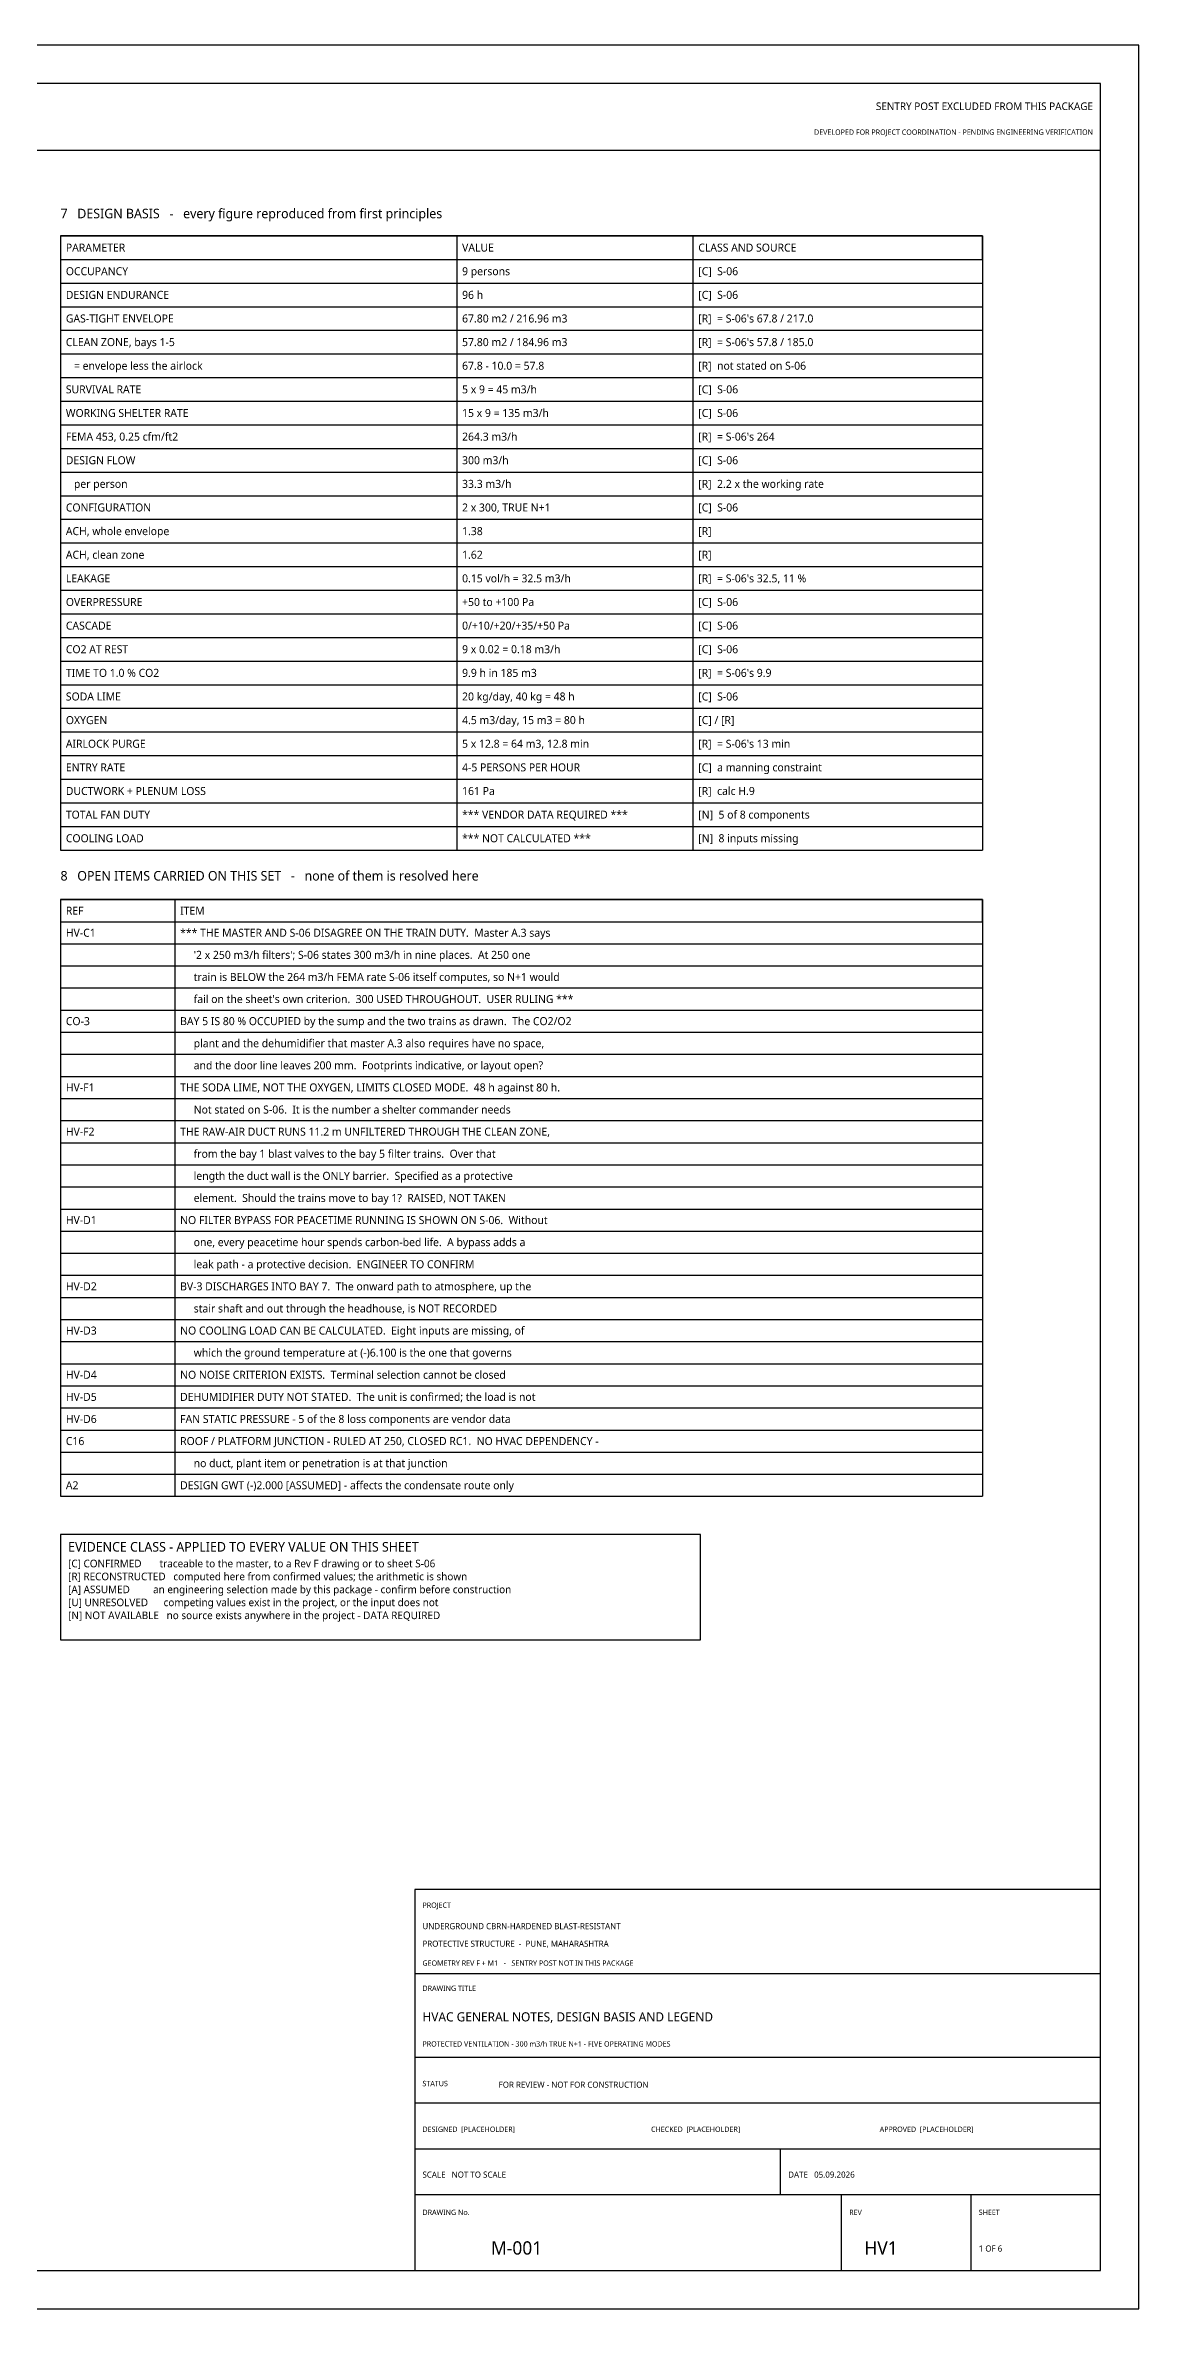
# Model space of a CAD drawing. Header units: millimetres. Extents: x 0 to 841, y 0 to 594.
# Drawn here: x 554 to 841, y 0 to 594 of the extents above; entities that cross this region are included whole.
import ezdxf
from ezdxf.enums import TextEntityAlignment as Align

# ---------------------------------------------------------------- set-up
doc = ezdxf.new("R2010")
doc.units = ezdxf.units.MM
for name, color, linetype in [('M-FLAG', 1, 'Continuous'), ('M-TABLE', 7, 'Continuous'), ('M-TITLE', 7, 'Continuous'), ('S-NOTE', 7, 'Continuous'), ('S-TITLE', 7, 'Continuous')]:
    doc.layers.add(name, color=color, linetype=linetype)
doc.styles.add('OpenSans', font='OpenSans-Regular.ttf')

msp = doc.modelspace()

# ---------------------------------------------------------------- linework, layer by layer
at = {"layer": 'M-TABLE'}
for p, q in [((558, 544), (800, 544)), ((558, 544), (558, 382.8)), ((662, 544), (662, 382.8)), ((724, 544), (724, 382.8)), ((800, 544), (800, 382.8)), ((558, 531.6), (800, 531.6)), ((558, 525.4), (800, 525.4)), ((558, 519.2), (800, 519.2)), ((558, 513), (800, 513)), ((558, 506.8), (800, 506.8)), ((558, 500.6), (800, 500.6)), ((558, 494.4), (800, 494.4)), ((558, 488.2), (800, 488.2)), ((558, 482), (800, 482)), ((558, 475.8), (800, 475.8)), ((558, 469.6), (800, 469.6)), ((558, 463.4), (800, 463.4)), ((558, 457.2), (800, 457.2)), ((558, 451), (800, 451)), ((558, 444.8), (800, 444.8)), ((558, 438.6), (800, 438.6)), ((558, 432.4), (800, 432.4)), ((558, 426.2), (800, 426.2)), ((558, 420), (800, 420)), ((558, 413.8), (800, 413.8)), ((558, 407.6), (800, 407.6)), ((558, 401.4), (800, 401.4)), ((558, 395.2), (800, 395.2)), ((558, 389), (800, 389)), ((558, 382.8), (800, 382.8)), ((558, 369.8), (800, 369.8)), ((558, 369.8), (558, 213.2)), ((588, 369.8), (588, 213.2)), ((800, 369.8), (800, 213.2)), ((558, 358.2), (800, 358.2)), ((558, 352.4), (800, 352.4)), ((558, 346.6), (800, 346.6)), ((558, 340.8), (800, 340.8)), ((558, 335), (800, 335)), ((558, 329.2), (800, 329.2)), ((558, 323.4), (800, 323.4)), ((558, 317.6), (800, 317.6)), ((558, 311.8), (800, 311.8)), ((558, 306), (800, 306)), ((558, 300.2), (800, 300.2)), ((558, 294.4), (800, 294.4)), ((558, 288.6), (800, 288.6)), ((558, 282.8), (800, 282.8)), ((558, 277), (800, 277)), ((558, 271.2), (800, 271.2)), ((558, 265.4), (800, 265.4)), ((558, 259.6), (800, 259.6)), ((558, 253.8), (800, 253.8)), ((558, 248), (800, 248)), ((558, 242.2), (800, 242.2)), ((558, 236.4), (800, 236.4)), ((558, 230.6), (800, 230.6)), ((558, 224.8), (800, 224.8)), ((558, 219), (800, 219)), ((558, 213.2), (800, 213.2))]:
    msp.add_line(p, q, dxfattribs=at)
for points in [[(558, 537.8), (800, 537.8), (800, 544), (558, 544)], [(558, 364), (800, 364), (800, 369.8), (558, 369.8)]]:
    msp.add_lwpolyline(points, close=True, dxfattribs=at)
at = {"layer": 'M-TITLE'}
for p, q in [((10, 566.5), (831, 566.5)), ((651, 88), (831, 88)), ((651, 66), (831, 66)), ((651, 54), (831, 54)), ((651, 42), (831, 42)), ((747, 30), (747, 42)), ((651, 30), (831, 30)), ((763, 10), (763, 30)), ((797, 10), (797, 30))]:
    msp.add_line(p, q, dxfattribs=at)
msp.add_lwpolyline([(651, 10), (831, 10), (831, 110), (651, 110)], close=True, dxfattribs=at)
at = {"layer": 'S-TITLE'}
for points in [[(0, 0), (841, 0), (841, 594), (0, 594)], [(10, 10), (831, 10), (831, 584), (10, 584)], [(558, 175.57), (726, 175.57), (726, 203.2), (558, 203.2)]]:
    msp.add_lwpolyline(points, close=True, dxfattribs=at)

# ---------------------------------------------------------------- texts
at = {"layer": 'M-FLAG', "style": 'OpenSans'}
for s, height, p in [('SENTRY POST EXCLUDED FROM THIS PACKAGE', 2, (829, 577)), ('DEVELOPED FOR PROJECT COORDINATION - PENDING ENGINEERING VERIFICATION', 1.4, (829, 570.5))]:
    msp.add_text(s, height=height, dxfattribs=at).set_placement(p, align=Align.RIGHT)
msp.add_text('FOR REVIEW - NOT FOR CONSTRUCTION', height=1.6, dxfattribs=at).set_placement((673, 58))
at = {"layer": 'M-TABLE', "style": 'OpenSans'}
for s, p in [('PARAMETER', (559.4, 539.85)), ('VALUE', (663.4, 539.85)), ('CLASS AND SOURCE', (725.4, 539.85)), ('OCCUPANCY', (559.4, 533.65)), ('9 persons', (663.4, 533.65)), ('[C]  S-06', (725.4, 533.65)), ('DESIGN ENDURANCE', (559.4, 527.45)), ('96 h', (663.4, 527.45)), ('[C]  S-06', (725.4, 527.45)), ('GAS-TIGHT ENVELOPE', (559.4, 521.25)), ('67.80 m2 / 216.96 m3', (663.4, 521.25)), ("[R]  = S-06's 67.8 / 217.0", (725.4, 521.25)), ('CLEAN ZONE, bays 1-5', (559.4, 515.05)), ('57.80 m2 / 184.96 m3', (663.4, 515.05)), ("[R]  = S-06's 57.8 / 185.0", (725.4, 515.05)), ('   = envelope less the airlock', (559.4, 508.85)), ('67.8 - 10.0 = 57.8', (663.4, 508.85)), ('[R]  not stated on S-06', (725.4, 508.85)), ('SURVIVAL RATE', (559.4, 502.65)), ('5 x 9 = 45 m3/h', (663.4, 502.65)), ('[C]  S-06', (725.4, 502.65)), ('WORKING SHELTER RATE', (559.4, 496.45)), ('15 x 9 = 135 m3/h', (663.4, 496.45)), ('[C]  S-06', (725.4, 496.45)), ('FEMA 453, 0.25 cfm/ft2', (559.4, 490.25)), ('264.3 m3/h', (663.4, 490.25)), ("[R]  = S-06's 264", (725.4, 490.25)), ('DESIGN FLOW', (559.4, 484.05)), ('300 m3/h', (663.4, 484.05)), ('[C]  S-06', (725.4, 484.05)), ('   per person', (559.4, 477.85)), ('33.3 m3/h', (663.4, 477.85)), ('[R]  2.2 x the working rate', (725.4, 477.85)), ('CONFIGURATION', (559.4, 471.65)), ('2 x 300, TRUE N+1', (663.4, 471.65)), ('[C]  S-06', (725.4, 471.65)), ('ACH, whole envelope', (559.4, 465.45)), ('1.38', (663.4, 465.45)), ('[R]', (725.4, 465.45)), ('ACH, clean zone', (559.4, 459.25)), ('1.62', (663.4, 459.25)), ('[R]', (725.4, 459.25)), ('LEAKAGE', (559.4, 453.05)), ('0.15 vol/h = 32.5 m3/h', (663.4, 453.05)), ("[R]  = S-06's 32.5, 11 %", (725.4, 453.05)), ('OVERPRESSURE', (559.4, 446.85)), ('+50 to +100 Pa', (663.4, 446.85)), ('[C]  S-06', (725.4, 446.85)), ('CASCADE', (559.4, 440.65)), ('0/+10/+20/+35/+50 Pa', (663.4, 440.65)), ('[C]  S-06', (725.4, 440.65)), ('CO2 AT REST', (559.4, 434.45)), ('9 x 0.02 = 0.18 m3/h', (663.4, 434.45)), ('[C]  S-06', (725.4, 434.45)), ('TIME TO 1.0 % CO2', (559.4, 428.25)), ('9.9 h in 185 m3', (663.4, 428.25)), ("[R]  = S-06's 9.9", (725.4, 428.25)), ('SODA LIME', (559.4, 422.05)), ('20 kg/day, 40 kg = 48 h', (663.4, 422.05)), ('[C]  S-06', (725.4, 422.05)), ('OXYGEN', (559.4, 415.85)), ('4.5 m3/day, 15 m3 = 80 h', (663.4, 415.85)), ('[C] / [R]', (725.4, 415.85)), ('AIRLOCK PURGE', (559.4, 409.65)), ('5 x 12.8 = 64 m3, 12.8 min', (663.4, 409.65)), ("[R]  = S-06's 13 min", (725.4, 409.65)), ('ENTRY RATE', (559.4, 403.45)), ('4-5 PERSONS PER HOUR', (663.4, 403.45)), ('[C]  a manning constraint', (725.4, 403.45)), ('DUCTWORK + PLENUM LOSS', (559.4, 397.25)), ('161 Pa', (663.4, 397.25)), ('[R]  calc H.9', (725.4, 397.25)), ('TOTAL FAN DUTY', (559.4, 391.05)), ('*** VENDOR DATA REQUIRED ***', (663.4, 391.05)), ('[N]  5 of 8 components', (725.4, 391.05)), ('COOLING LOAD', (559.4, 384.85)), ('*** NOT CALCULATED ***', (663.4, 384.85)), ('[N]  8 inputs missing', (725.4, 384.85)), ('REF', (559.4, 365.85)), ('ITEM', (589.4, 365.85)), ('HV-C1', (559.4, 360.05)), ('*** THE MASTER AND S-06 DISAGREE ON THE TRAIN DUTY.  Master A.3 says', (589.4, 360.05)), ("     '2 x 250 m3/h filters'; S-06 states 300 m3/h in nine places.  At 250 one", (589.4, 354.25)), ('     train is BELOW the 264 m3/h FEMA rate S-06 itself computes, so N+1 would', (589.4, 348.45)), ("     fail on the sheet's own criterion.  300 USED THROUGHOUT.  USER RULING ***", (589.4, 342.65)), ('CO-3', (559.4, 336.85)), ('BAY 5 IS 80 % OCCUPIED by the sump and the two trains as drawn.  The CO2/O2', (589.4, 336.85)), ('     plant and the dehumidifier that master A.3 also requires have no space,', (589.4, 331.05)), ('     and the door line leaves 200 mm.  Footprints indicative, or layout open?', (589.4, 325.25)), ('HV-F1', (559.4, 319.45)), ('THE SODA LIME, NOT THE OXYGEN, LIMITS CLOSED MODE.  48 h against 80 h.', (589.4, 319.45)), ('     Not stated on S-06.  It is the number a shelter commander needs', (589.4, 313.65)), ('HV-F2', (559.4, 307.85)), ('THE RAW-AIR DUCT RUNS 11.2 m UNFILTERED THROUGH THE CLEAN ZONE,', (589.4, 307.85)), ('     from the bay 1 blast valves to the bay 5 filter trains.  Over that', (589.4, 302.05)), ('     length the duct wall is the ONLY barrier.  Specified as a protective', (589.4, 296.25)), ('     element.  Should the trains move to bay 1?  RAISED, NOT TAKEN', (589.4, 290.45)), ('HV-D1', (559.4, 284.65)), ('NO FILTER BYPASS FOR PEACETIME RUNNING IS SHOWN ON S-06.  Without', (589.4, 284.65)), ('     one, every peacetime hour spends carbon-bed life.  A bypass adds a', (589.4, 278.85)), ('     leak path - a protective decision.  ENGINEER TO CONFIRM', (589.4, 273.05)), ('HV-D2', (559.4, 267.25)), ('BV-3 DISCHARGES INTO BAY 7.  The onward path to atmosphere, up the', (589.4, 267.25)), ('     stair shaft and out through the headhouse, is NOT RECORDED', (589.4, 261.45)), ('HV-D3', (559.4, 255.65)), ('NO COOLING LOAD CAN BE CALCULATED.  Eight inputs are missing, of', (589.4, 255.65)), ('     which the ground temperature at (-)6.100 is the one that governs', (589.4, 249.85)), ('HV-D4', (559.4, 244.05)), ('NO NOISE CRITERION EXISTS.  Terminal selection cannot be closed', (589.4, 244.05)), ('HV-D5', (559.4, 238.25)), ('DEHUMIDIFIER DUTY NOT STATED.  The unit is confirmed; the load is not', (589.4, 238.25)), ('HV-D6', (559.4, 232.45)), ('FAN STATIC PRESSURE - 5 of the 8 loss components are vendor data', (589.4, 232.45)), ('C16', (559.4, 226.65)), ('ROOF / PLATFORM JUNCTION - RULED AT 250, CLOSED RC1.  NO HVAC DEPENDENCY -', (589.4, 226.65)), ('     no duct, plant item or penetration is at that junction', (589.4, 220.85)), ('A2', (559.4, 215.05)), ('DESIGN GWT (-)2.000 [ASSUMED] - affects the condensate route only', (589.4, 215.05))]:
    msp.add_text(s, height=2.1, dxfattribs=at).set_placement(p)
at = {"layer": 'M-TITLE', "style": 'OpenSans'}
for s, height, p in [('7   DESIGN BASIS   -   every figure reproduced from first principles', 2.5, (558, 548.6)), ('8   OPEN ITEMS CARRIED ON THIS SET   -   none of them is resolved here', 2.5, (558, 374.8)), ('PROJECT', 1.4, (653, 105.2)), ('UNDERGROUND CBRN-HARDENED BLAST-RESISTANT', 1.6, (653, 99.6)), ('PROTECTIVE STRUCTURE  -  PUNE, MAHARASHTRA', 1.6, (653, 95)), ('GEOMETRY REV F + M1   -   SENTRY POST NOT IN THIS PACKAGE', 1.4, (653, 90)), ('DRAWING TITLE', 1.4, (653, 83.4)), ('HVAC GENERAL NOTES, DESIGN BASIS AND LEGEND', 2.4, (653, 75.4)), ('PROTECTED VENTILATION - 300 m3/h TRUE N+1 - FIVE OPERATING MODES', 1.4, (653, 68.8)), ('STATUS', 1.4, (653, 58.4)), ('DESIGNED  [PLACEHOLDER]', 1.4, (653, 46.4)), ('CHECKED  [PLACEHOLDER]', 1.4, (713, 46.4)), ('APPROVED  [PLACEHOLDER]', 1.4, (773, 46.4)), ('SCALE   NOT TO SCALE', 1.6, (653, 34.4)), ('DATE   05.09.2026', 1.6, (749, 34.4)), ('DRAWING No.', 1.4, (653, 24.6)), ('REV', 1.4, (765, 24.6)), ('SHEET', 1.4, (799, 24.6)), ('M-001', 3.5, (671, 14.2)), ('HV1', 3.5, (769, 14.2)), ('1 OF 6', 1.6, (799, 15))]:
    msp.add_text(s, height=height, dxfattribs=at).set_placement(p)
at = {"layer": 'S-NOTE', "style": 'OpenSans'}
for s, p in [('[C] CONFIRMED       traceable to the master, to a Rev F drawing or to sheet S-06', (560, 194.57)), ('[R] RECONSTRUCTED   computed here from confirmed values; the arithmetic is shown', (560, 191.17)), ('[A] ASSUMED         an engineering selection made by this package - confirm before construction', (560, 187.77)), ('[U] UNRESOLVED      competing values exist in the project, or the input does not', (560, 184.37)), ('[N] NOT AVAILABLE   no source exists anywhere in the project - DATA REQUIRED', (560, 180.97))]:
    msp.add_text(s, height=2, dxfattribs=at).set_placement(p)
at = {"layer": 'S-TITLE', "style": 'OpenSans'}
msp.add_text('EVIDENCE CLASS - APPLIED TO EVERY VALUE ON THIS SHEET', height=2.5, dxfattribs=at).set_placement((560, 198.7))

doc.saveas('drawing.dxf')
